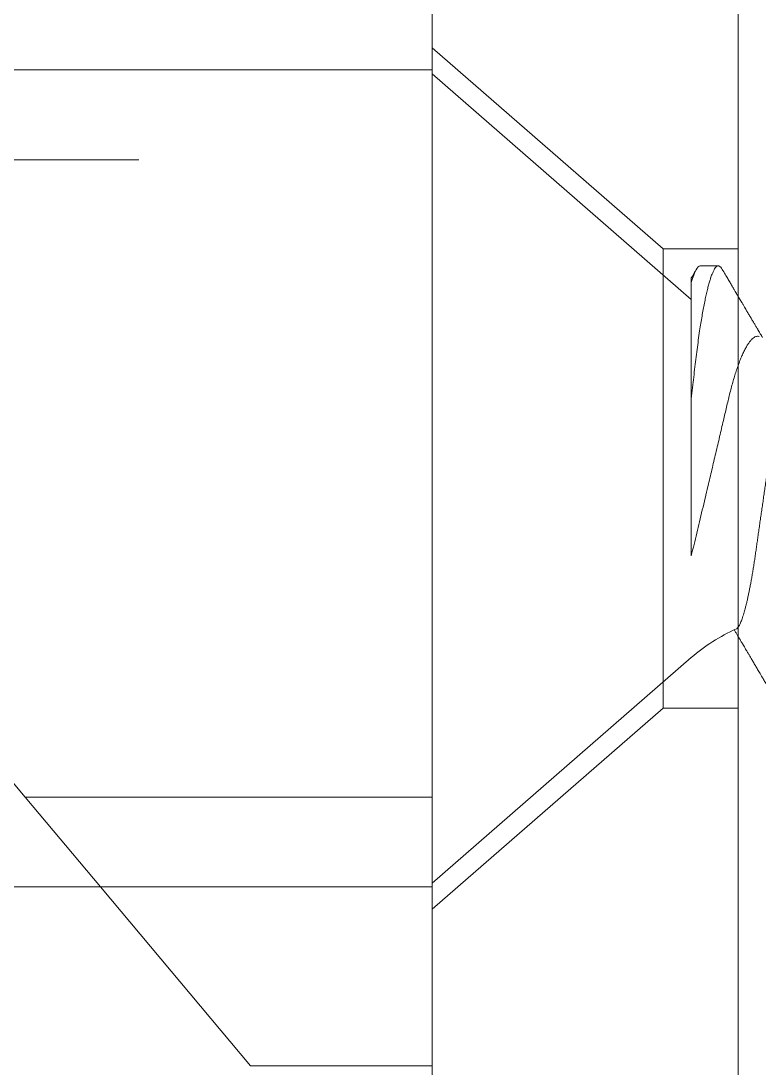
# Model space of a CAD drawing. Extents: x -82 to 113, y -82 to 93.
# Drawn here: x -3.7268 to -3.4421, y 70.3119 to 70.7156 of the extents above; entities that cross this region are included whole.
import ezdxf

# ---------------------------------------------------------------- set-up
doc = ezdxf.new("R2010")
doc.units = 0
doc.header["$MEASUREMENT"] = 0
doc.linetypes.add('HIDDEN', pattern=[0.375, 0.25, -0.125])
doc.linetypes.add('SLD-Solid', pattern=[0])
doc.layers.get('0').update_dxf_attribs({"linetype": 'CONTINUOUS'})
doc.layers.add('Ballons', color=7, linetype='CONTINUOUS')

# ---------------------------------------------------------------- blocks, each defined once
blk = doc.blocks.new('hdgh')
at = {"color": 7, "linetype": 'Continuous', "lineweight": 15}
for p, q in [((-0.1179999999999382, -0.4723132866623718), (-0.1179999999999382, 0.4725686031014078)), ((0.0001102362205358531, 0.4725686031014078), (0.0001102362205358531, -0.4723132866623718))]:
    blk.add_line(p, q, dxfattribs=at)
at = {"color": 7, "linetype": 'HIDDEN', "lineweight": 0}
for p, q in [((-0.02884644844031037, 0.08862765821951779), (-0.1179999999999382, 0.1661276582195184)), ((-0.02884644844031037, -0.08837234178048181), (-0.02884644844031037, 0.08862765821951779)), ((0.0001102362205358531, 0.08862765821951779), (-0.02884644844031037, 0.08862765821951779)), ((-0.1179999999999382, -0.1658723417804815), (-0.02884644844031037, -0.08837234178048181)), ((-0.02884644844031037, -0.08837234178048181), (0.0001102362205358531, -0.08837234178048181))]:
    blk.add_line(p, q, dxfattribs=at)
at = {"color": 1, "linetype": 'Continuous', "lineweight": 15}
for p, q in [((-0.925086614173166, 0.1576079731801485), (-0.1179999999999382, 0.1576079731801476)), ((-0.925086614173166, -0.1573526567411117), (-0.1179999999999382, -0.1573526567411117))]:
    blk.add_line(p, q, dxfattribs=at)
at = {"color": 5, "linetype": 'HIDDEN', "lineweight": 0}
for p, q in [((-0.4811636212222314, 0.1230180445992195), (-0.1179999999999382, 0.1230180445992195)), ((-0.4811377054363142, 0.1229871593682468), (-0.1179999999999382, 0.1229871593682468)), ((-0.2749549812352665, -0.1227318429292117), (-0.4811377054363142, 0.1229871593682468)), ((-0.2459046691346565, -0.1573526567410983), (-0.2749549812352665, -0.1227318429292117)), ((-0.1179999999999382, -0.1227318429292117), (-0.2749549812352665, -0.1227318429292117)), ((-0.2749290654493493, -0.1227627281601844), (-0.1179999999999382, -0.1227627281601844))]:
    blk.add_line(p, q, dxfattribs=at)
at = {"color": 5, "linetype": 'Continuous', "lineweight": 15}
for p, q in [((-0.1880926866716432, -0.2262502945363885), (-0.2459046691346565, -0.1573526567410983)), ((-0.1179999999999382, -0.2262502945363885), (-0.1880926866716432, -0.2262502945363885))]:
    blk.add_line(p, q, dxfattribs=at)
blk = doc.blocks.new('20254')
at = {"color": 7, "linetype": 'SLD-Solid', "lineweight": 15}
for p, q in [((0.1000000006247959, 0.06907132791545223), (0, 0.1559999962080667)), ((0, 0.1559999962080667), (0, -0.1559999962080667)), ((0.1000000006247959, -0.07558210228577877), (0.1000000006247959, -0.0307500003983705)), ((0, -0.1559999962080667), (0.1000000006247959, -0.06907132791546644)), ((0.1034722228050526, -0.08200000106232608), (0.1104166671655733, -0.08200000106232608))]:
    blk.add_line(p, q, dxfattribs=at)
blk.add_arc((0.1458474334810731, 0.1218127645284284), 0.06988309104872054, 229.0000000000007, 245.9668277087416, dxfattribs=at)
for points, knots in [([(0.1297200966707095, 0.08064214008177828), (0.1293911245597528, 0.0800818894969666), (0.1287752759079268, 0.07903307850097008), (0.1279139632269306, 0.07756756013097288), (0.127178537845829, 0.0763169740216938), (0.126567607966102, 0.07527869332658099), (0.1260529647987028, 0.07440446832411851), (0.1255958810670279, 0.07362834833416798), (0.1251589807165701, 0.07288681116268947), (0.1245960000082249, 0.07193165387934641), (0.12391841154475, 0.07078279723064895), (0.1231568584011313, 0.06949264064272143), (0.1224832366970645, 0.06835236111577103), (0.121966777815004, 0.06747875674493287), (0.1215576596033685, 0.06678707275601425), (0.1211729697101021, 0.06613695876437475), (0.1207274652480521, 0.06538448497647664), (0.1202625524729228, 0.0645997078025573), (0.1198353221894806, 0.06387899334139036), (0.1194696425938986, 0.06326244956458993), (0.1191321315306837, 0.06269367333236175), (0.118799720933815, 0.06213375412700373), (0.118418509042904, 0.06149197095717795), (0.1179593745960332, 0.06071946175980258), (0.1173950186076382, 0.05977078661983626), (0.1169204362822782, 0.05897351190756694), (0.1166337177274457, 0.05849268107519379), (0.1165724057414579, 0.05838986005868207)], [0, 0, 0, 0, 0.07541510873743948, 0.1411800316721316, 0.197308230007809, 0.2438103525372884, 0.2810075357948681, 0.3150593046724592, 0.3483590039890247, 0.3809071012733351, 0.4437497777795937, 0.5031716719473438, 0.5547967184642335, 0.5974705719695589, 0.6209638257915961, 0.6480731150332099, 0.6851520742337794, 0.7224627106306096, 0.7539457454996887, 0.7823980736803994, 0.8056647666077295, 0.8307118072439271, 0.857978252018066, 0.892306757470952, 0.9350212568127856, 0.9861049251090881, 1, 1, 1, 1]), ([(0.1393517481133841, -0.05004361480855835), (0.1393454424798435, -0.05003384123178023), (0.1392181768933938, -0.0498365827052254), (0.1389668289209496, -0.04936771089025171), (0.1385984219337217, -0.04863063332817319), (0.1382253051324511, -0.047788127036128), (0.1378493810122734, -0.04685389219741865), (0.1374703487682964, -0.04582165025391305), (0.1370915997364079, -0.04469978019305643), (0.1367171112975925, -0.0434999590043077), (0.1363484294077182, -0.04222938435327706), (0.1359852499544232, -0.04088969653052743), (0.1356249967413845, -0.03947110224713413), (0.1352656851966998, -0.03796459265448959), (0.1349088996752954, -0.03637392882642132), (0.1345545045328649, -0.03469608150162173), (0.1342057549397282, -0.03294472305408647), (0.1338681324197566, -0.03114812297276615), (0.13354260163851, -0.02931690358309424), (0.133229063722581, -0.02745280079290069), (0.1329214357429436, -0.02553238772608779), (0.1326073345855647, -0.02354719735629374), (0.1322833847860352, -0.02150478117717114), (0.1319521175557981, -0.01940236895173086), (0.1316156693035495, -0.01725754238063359), (0.1312772480660769, -0.01508882959355162), (0.1309383329097997, -0.01290571290476805), (0.1305988919650716, -0.01070766097265619), (0.1302571816816283, -0.008482925641189354), (0.1299114201347749, -0.006219333084317213), (0.1295629939138223, -0.003925259674517179), (0.1292117234697798, -0.001598936296090869), (0.128860691734161, 0.0007397136603799481), (0.1285129634180606, 0.00307039146507293), (0.1281699512641765, 0.005383386080424657), (0.1278313929190347, 0.00768013455413552), (0.1274954918448898, 0.009972731556089798), (0.1271604056189801, 0.0122738002042837), (0.1268275779111363, 0.01457352180581495), (0.1264968714669479, 0.01687290171300049), (0.1261713056142568, 0.01915077303533508), (0.1258557258171322, 0.02137228884522813), (0.1255513146675753, 0.02352903568412046), (0.1252569410580691, 0.02562390367580747), (0.1249708974445554, 0.02768249745857077), (0.1246828846504258, 0.02971518768347892), (0.1243856934564889, 0.03171306230974835), (0.1240817097741811, 0.03367609866347721), (0.1237728513802239, 0.03558690313487034), (0.1234611486485946, 0.03743463242345513), (0.1231479133813593, 0.03921262435537187), (0.1228330986443851, 0.04092283512676431), (0.1225160251010777, 0.04256891971915877), (0.1221950606663853, 0.04415876572380739), (0.1218714864355235, 0.04568415112059654), (0.1215451336248563, 0.04714419506811396), (0.1212188282697895, 0.04852504732362206), (0.1208946644050499, 0.04981781039822408), (0.1205739567105937, 0.0510181155222682), (0.1202564781954152, 0.05212805569392742), (0.1199412965970339, 0.0531502887096309), (0.1196266692825247, 0.05408924359906564), (0.1193139518723285, 0.05493817242746957), (0.1190029823910237, 0.05569506781847622), (0.1186965806537401, 0.05635120125110404), (0.1184073925142286, 0.05688216295546056), (0.1181356476444293, 0.05730007836530149), (0.1178806129527317, 0.05761621925999805), (0.1176300645888659, 0.05785547258896884), (0.1174677653143732, 0.05794367584579163), (0.1173865556071618, 0.05798781011986875)], [0, 0, 0, 0, 0.0007474890056223631, 0.015086450240868, 0.02952332560527159, 0.04396020499549642, 0.05870531600681252, 0.07345043298280583, 0.08830191226709598, 0.1031534002159215, 0.1176191469412861, 0.1320848627471924, 0.1466516883984392, 0.1612185023728217, 0.176106005294731, 0.1909935188629312, 0.2059928039844297, 0.2209920538359756, 0.2353606372405652, 0.249729199012504, 0.264197833465628, 0.2786665986850296, 0.2934405807978145, 0.3082145627686045, 0.3230921194055573, 0.3379696957280786, 0.3525410686207429, 0.3671124586522902, 0.3817823301393444, 0.3964522017163161, 0.411431960724553, 0.426411717587928, 0.4414983854820675, 0.4565850473165589, 0.4713601749308125, 0.4861352924119343, 0.5010134987434167, 0.515891705991267, 0.5310965507417701, 0.5463013817713628, 0.5616198617353634, 0.5769383129191928, 0.5916373018352247, 0.6063362639014399, 0.6211377640960183, 0.6359395452773703, 0.6510485502039218, 0.6661575685229705, 0.6813691974761303, 0.6965808462507536, 0.711611505515881, 0.7266421856159833, 0.7417731346083415, 0.7569041093500831, 0.7723503703231444, 0.7877966271798263, 0.8033515883610727, 0.8189065533785133, 0.8342469109256921, 0.8495872454703787, 0.865034437504525, 0.8804816318007251, 0.8962669660172482, 0.9120523021787409, 0.9279550760285669, 0.9438578414866796, 0.9578419637555662, 0.9718464554681542, 0.9859128075856639, 1, 1, 1, 1]), ([(0.1000000006247959, 0.02978026305919457), (0.1003503552583993, 0.0283433858786708), (0.1010513193578291, 0.02546858639767891), (0.1021065655926918, 0.02109772841829738), (0.1031728947090471, 0.01665644883654238), (0.1042488040186242, 0.01215211293529705), (0.1053312229049936, 0.007601510558700397), (0.1063055872267498, 0.003491000836490343), (0.1071712079859779, -0.0001693821585462274), (0.1079318645380383, -0.003391649008577247), (0.1086866213910795, -0.006593927922509124), (0.1094403938869419, -0.00979658542017603), (0.1101893397865936, -0.01298290880477282), (0.1109337439713443, -0.01615380808007671), (0.1116652980415509, -0.01927374370259827), (0.1123531872003127, -0.02221046856902831), (0.1129954626313179, -0.0249565794889719), (0.1135961766104856, -0.02752321188748397), (0.114177619403641, -0.0300263100484699), (0.1147656365037193, -0.03247306670290584), (0.1153767611561776, -0.03483804712870153), (0.1160055658190302, -0.03712374887268766), (0.1166465700684398, -0.03929984475708181), (0.1173235036396107, -0.04144217360514801), (0.1180336173137491, -0.04351905135723655), (0.1187749351963419, -0.04550419009261475), (0.1195265281644993, -0.04733374170724858), (0.1202858284025936, -0.04899329734787727), (0.1210498857029663, -0.05047141661206922), (0.1217911333306674, -0.05171697490703764), (0.122507187699, -0.05273882841544264), (0.1231964548053242, -0.05355077044906409), (0.123880209934228, -0.05417844003490302), (0.1245552577451079, -0.05461409181630472), (0.125219307741439, -0.05483467330198266), (0.1257434336720564, -0.05487956207763034), (0.1260480898422713, -0.05477339085911126), (0.1261428875782684, -0.05474035430142976)], [0, 0, 0, 0, 0.03634199537078407, 0.07271042427709853, 0.1090504019431831, 0.1464629635461039, 0.1839071678966147, 0.2213175437304313, 0.2481505807056142, 0.2749834378449649, 0.3020277667992575, 0.3290718898486841, 0.3568136921642327, 0.3845552459445501, 0.4125524590021369, 0.4405494251019264, 0.4651518196006915, 0.4897540597887385, 0.5145560848455039, 0.5393564733723176, 0.5648638941019984, 0.5903714182946809, 0.6161510960349825, 0.6419309004195315, 0.670790429782141, 0.6996738889954929, 0.7285334892481208, 0.7583006645800137, 0.7880940864834055, 0.817860929938715, 0.8456344642945224, 0.8734297109522154, 0.9012027230194515, 0.9298185722739705, 0.958458946396088, 0.9870739600319648, 1, 1, 1, 1]), ([(0.1000000006247959, -0.03074999999999761), (0.1000000006247959, -0.0254773578241867), (0.1000000006247959, -0.02018366202376853), (0.1000000006247959, -0.009555473970536354), (0.1000000006247959, -0.004160092971588369), (0.1000000006247959, 0.006229280066207821), (0.1000000006247959, 0.01125483073685984), (0.1000000006247959, 0.02096092427548513), (0.100000000624803, 0.02556224563542742), (0.100000000624803, 0.02978026220678487)], [0, 0, 0, 0, 0.25, 0.25, 0.5, 0.5, 0.75, 0.75, 1, 1, 1, 1]), ([(0.1000000006247959, -0.0307500003983705), (0.1001612397500651, -0.03217820704711016), (0.1004816497049745, -0.03501630001717615), (0.1009448402168402, -0.03911429658255372), (0.1013911351605188, -0.04308181367244401), (0.101855884622573, -0.04692934241931823), (0.1023377920588473, -0.05067143144867714), (0.1028365338543864, -0.05428882727073869), (0.1033240430706215, -0.05758510460931632), (0.1037964214613112, -0.06056919458463028), (0.1042504276893439, -0.06325533957318896), (0.1047101896047096, -0.06579398634092115), (0.1051740164763402, -0.06817389932062667), (0.1056373984372811, -0.07037175116002459), (0.1060985597479984, -0.0723823122998084), (0.1065558024287867, -0.0742019987336704), (0.107010235244374, -0.07583702702238782), (0.1074885657681932, -0.0773739653885741), (0.1079879290171064, -0.07876545561533987), (0.1085045543562444, -0.07996106055564667), (0.1090078321865064, -0.08088215967202927), (0.1094952946200678, -0.08153172902852646), (0.1099662440420062, -0.08191560161539257), (0.1103951015838902, -0.08203555359328618), (0.1108006464901194, -0.08193930953137851), (0.1112001901224033, -0.08165522834509886), (0.1115824864316295, -0.08123160057319012), (0.1118352827259059, -0.0808120192303079), (0.1119476306255862, -0.08062554860678972)], [0, 0, 0, 0, 0.04144417790118176, 0.08235673041863309, 0.122850998627637, 0.1637897689899629, 0.2052574885828219, 0.2471953356913864, 0.2895398420800943, 0.3258520824856529, 0.3623663318765685, 0.3990373240585997, 0.4358186623255622, 0.4726628797895074, 0.5088643074756641, 0.5450348468055665, 0.5811293004093798, 0.6171030133626947, 0.6597092226848525, 0.7020110698136948, 0.7439403205469544, 0.7854324873897536, 0.8264274162834151, 0.86686961461537, 0.9014244442807062, 0.9363892841518602, 0.971730082741304, 1, 1, 1, 1]), ([(0.1119466773032656, -0.08064195675056851), (0.1123163182875828, -0.08001246563024722), (0.1130192316151835, -0.07881541844973583), (0.1140199729960401, -0.07711291340299908), (0.1149121840112528, -0.07559613507790175), (0.1156959061378728, -0.07426478284955351), (0.1163680495067467, -0.07312372757243679), (0.1169298778615939, -0.07217050188205576), (0.1174015689933299, -0.07137061363850705), (0.1178301207406776, -0.07064419759980467), (0.1182417952089452, -0.0699466822683803), (0.1186586032135608, -0.06924080385790887), (0.1190572503768621, -0.06856597045093338), (0.1194172727548235, -0.06795681268772569), (0.1197108465685375, -0.06746027008595945), (0.1199708777290027, -0.06702059883858169), (0.1202496965394744, -0.06654929655695696), (0.1205923348626285, -0.06597033767674532), (0.1210922992085131, -0.06512595468245763), (0.1217312486274267, -0.06404764184895839), (0.1224786500103932, -0.06278762199487176), (0.1232159003926938, -0.0615460806130983), (0.1239306908433733, -0.06034371351989876), (0.1246153130547754, -0.059193404620558), (0.1251400803109419, -0.05831272116570574), (0.1255029076637229, -0.05770427669834532), (0.1257095613272057, -0.05735787290794292), (0.1258880341321742, -0.05705881739953611), (0.1260383213683056, -0.05680706464924867), (0.1261656485736751, -0.05659382793996315), (0.1263047472411927, -0.05636093984080048), (0.1265131288727304, -0.05601212789342469), (0.1268357861858931, -0.05547235790373861), (0.1271758117047739, -0.05490382971903784), (0.1274060184466634, -0.05451948731423784), (0.1274852570711005, -0.05438719421449889)], [0, 0, 0, 0, 0.07178933445519071, 0.1365153814342566, 0.1941899487774064, 0.2448229216157807, 0.28842340167523, 0.3244077123935885, 0.3536222626799751, 0.3797324867014755, 0.4073390605406949, 0.433263184962572, 0.4603383769039052, 0.4844084012396216, 0.5028405364570584, 0.5170582330605918, 0.5346378804127241, 0.5566935786080205, 0.5832208438433201, 0.6311441277882707, 0.6799531548836973, 0.7272794498613878, 0.7731255589840774, 0.817494049550967, 0.8589070812498913, 0.8739360569545017, 0.8871576621816888, 0.8985729551308723, 0.908183244935438, 0.9159893855206297, 0.9229944635782874, 0.934855952230817, 0.9559466612725571, 0.9848365606757578, 1, 1, 1, 1]), ([(0.1000000006247959, -0.07732941835062945), (0.1000000006247959, -0.07733241955527603), (0.1000000006247959, -0.07737039370111631), (0.1000000006247959, -0.07722219482758419), (0.1000000006247959, -0.07688473916816463), (0.1000000006247888, -0.07635441202403115), (0.1000000006247888, -0.07583948717913813), (0.1000000006247888, -0.07558210228577877)], [0, 0, 0, 0, 0.02274905973986161, 0.2878431212195107, 0.525181220363061, 0.7626621007379525, 0.9999999999999999, 0.9999999999999999, 0.9999999999999999, 0.9999999999999999]), ([(0.09999709077074215, -0.07733113249749124), (0.100055906933072, -0.0774311631341078), (0.1002831316856145, -0.07781761195614934), (0.1007068891033995, -0.07853865351192724), (0.1012966139977181, -0.07954241379935922), (0.1017178181171801, -0.0802597830503089), (0.1019425562701599, -0.08064254341046251)], [0, 0, 0, 0, 0.0906397324783737, 0.3501688985970159, 0.6532753723647275, 1, 1, 1, 1])]:
    blk.add_open_spline(points, degree=3, knots=knots, dxfattribs=at)
blk.add_open_spline([(0.1000000006247461, -0.07558210130977727), (0.101251823128564, -0.07991557430565877), (0.1024487245012722, -0.08199999999948204), (0.1034722228466194, -0.08200000000000784)], degree=3, dxfattribs=at)

msp = doc.modelspace()

# ---------------------------------------------------------------- block references
at = {"rotation": 359.9999338263835}
msp.add_blockref('hdgh', (-3.4502064928117, 70.53905306516126), dxfattribs=at)
at = {"layer": 'Ballons', "xscale": -0.9997500000000002, "yscale": 0.9997500000000001, "zscale": 0.9997500000000001, "rotation": 179.9999338263836}
msp.add_blockref('20254', (-3.56820649266412, 70.53918085966457), dxfattribs=at)

doc.saveas('drawing.dxf')
